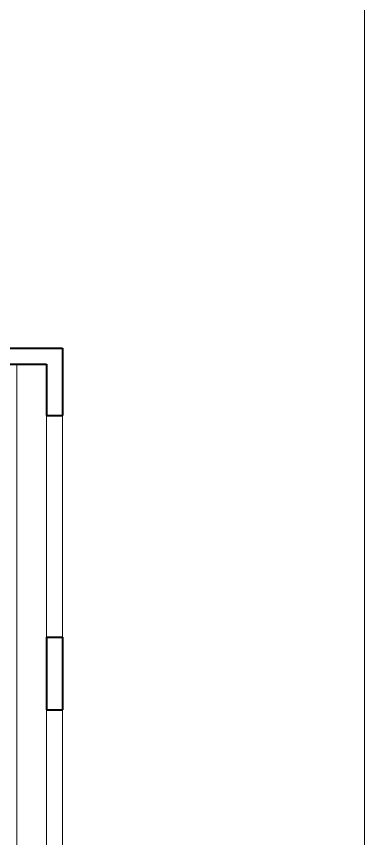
# Model space of a CAD drawing. Header units: millimetres. Extents: x 2810.5 to 2848.4, y 1624.4 to 1676.1.
# Drawn here: x 2844.76 to 2848.39, y 1637.63 to 1646.19 of the extents above; entities that cross this region are included whole.
import ezdxf

# ---------------------------------------------------------------- set-up
doc = ezdxf.new("R2010")
doc.units = ezdxf.units.MM
for name, color, linetype, lineweight in [('MURATURA_section_wall', 7, 'Continuous', 40), ('PROIEZIONI_finissime_fine lines', 251, 'Continuous', 9), ('PROIEZIONI_projections', 145, 'Continuous', 13)]:
    doc.layers.add(name, color=color, linetype=linetype, lineweight=lineweight)

msp = doc.modelspace()

# ---------------------------------------------------------------- linework, layer by layer
at = {"layer": 'MURATURA_section_wall'}
for p, q in [((2844.4397, 1642.7386), (2845.2429, 1642.7386)), ((2845.2429, 1642.7386), (2845.2429, 1642.0352)), ((2844.4397, 1642.5713), (2845.0756, 1642.5713)), ((2845.0756, 1642.5713), (2845.0756, 1642.0352)), ((2845.0756, 1642.0352), (2845.2429, 1642.0352)), ((2845.0756, 1639.7269), (2845.0756, 1638.9733)), ((2845.0756, 1639.7269), (2845.2429, 1639.7269)), ((2845.2429, 1639.7269), (2845.2429, 1638.9733)), ((2845.0756, 1638.9733), (2845.2429, 1638.9733))]:
    msp.add_line(p, q, dxfattribs=at)
at = {"layer": 'PROIEZIONI_finissime_fine lines'}
msp.add_line((2844.7663, 1642.5713), (2844.7663, 1635.2751), dxfattribs=at)
msp.add_lwpolyline([(2810.4861, 1674.749), (2848.3882, 1674.749), (2848.3882, 1631.8701), (2810.4861, 1631.8701)], close=True, dxfattribs=at)
at = {"layer": 'PROIEZIONI_projections'}
for p, q in [((2845.0756, 1642.0352), (2845.0756, 1639.7269)), ((2845.2429, 1642.0352), (2845.2429, 1639.7269)), ((2845.0756, 1638.9733), (2845.0756, 1636.3976)), ((2845.2429, 1638.9733), (2845.2429, 1636.3976))]:
    msp.add_line(p, q, dxfattribs=at)

doc.saveas('drawing.dxf')
